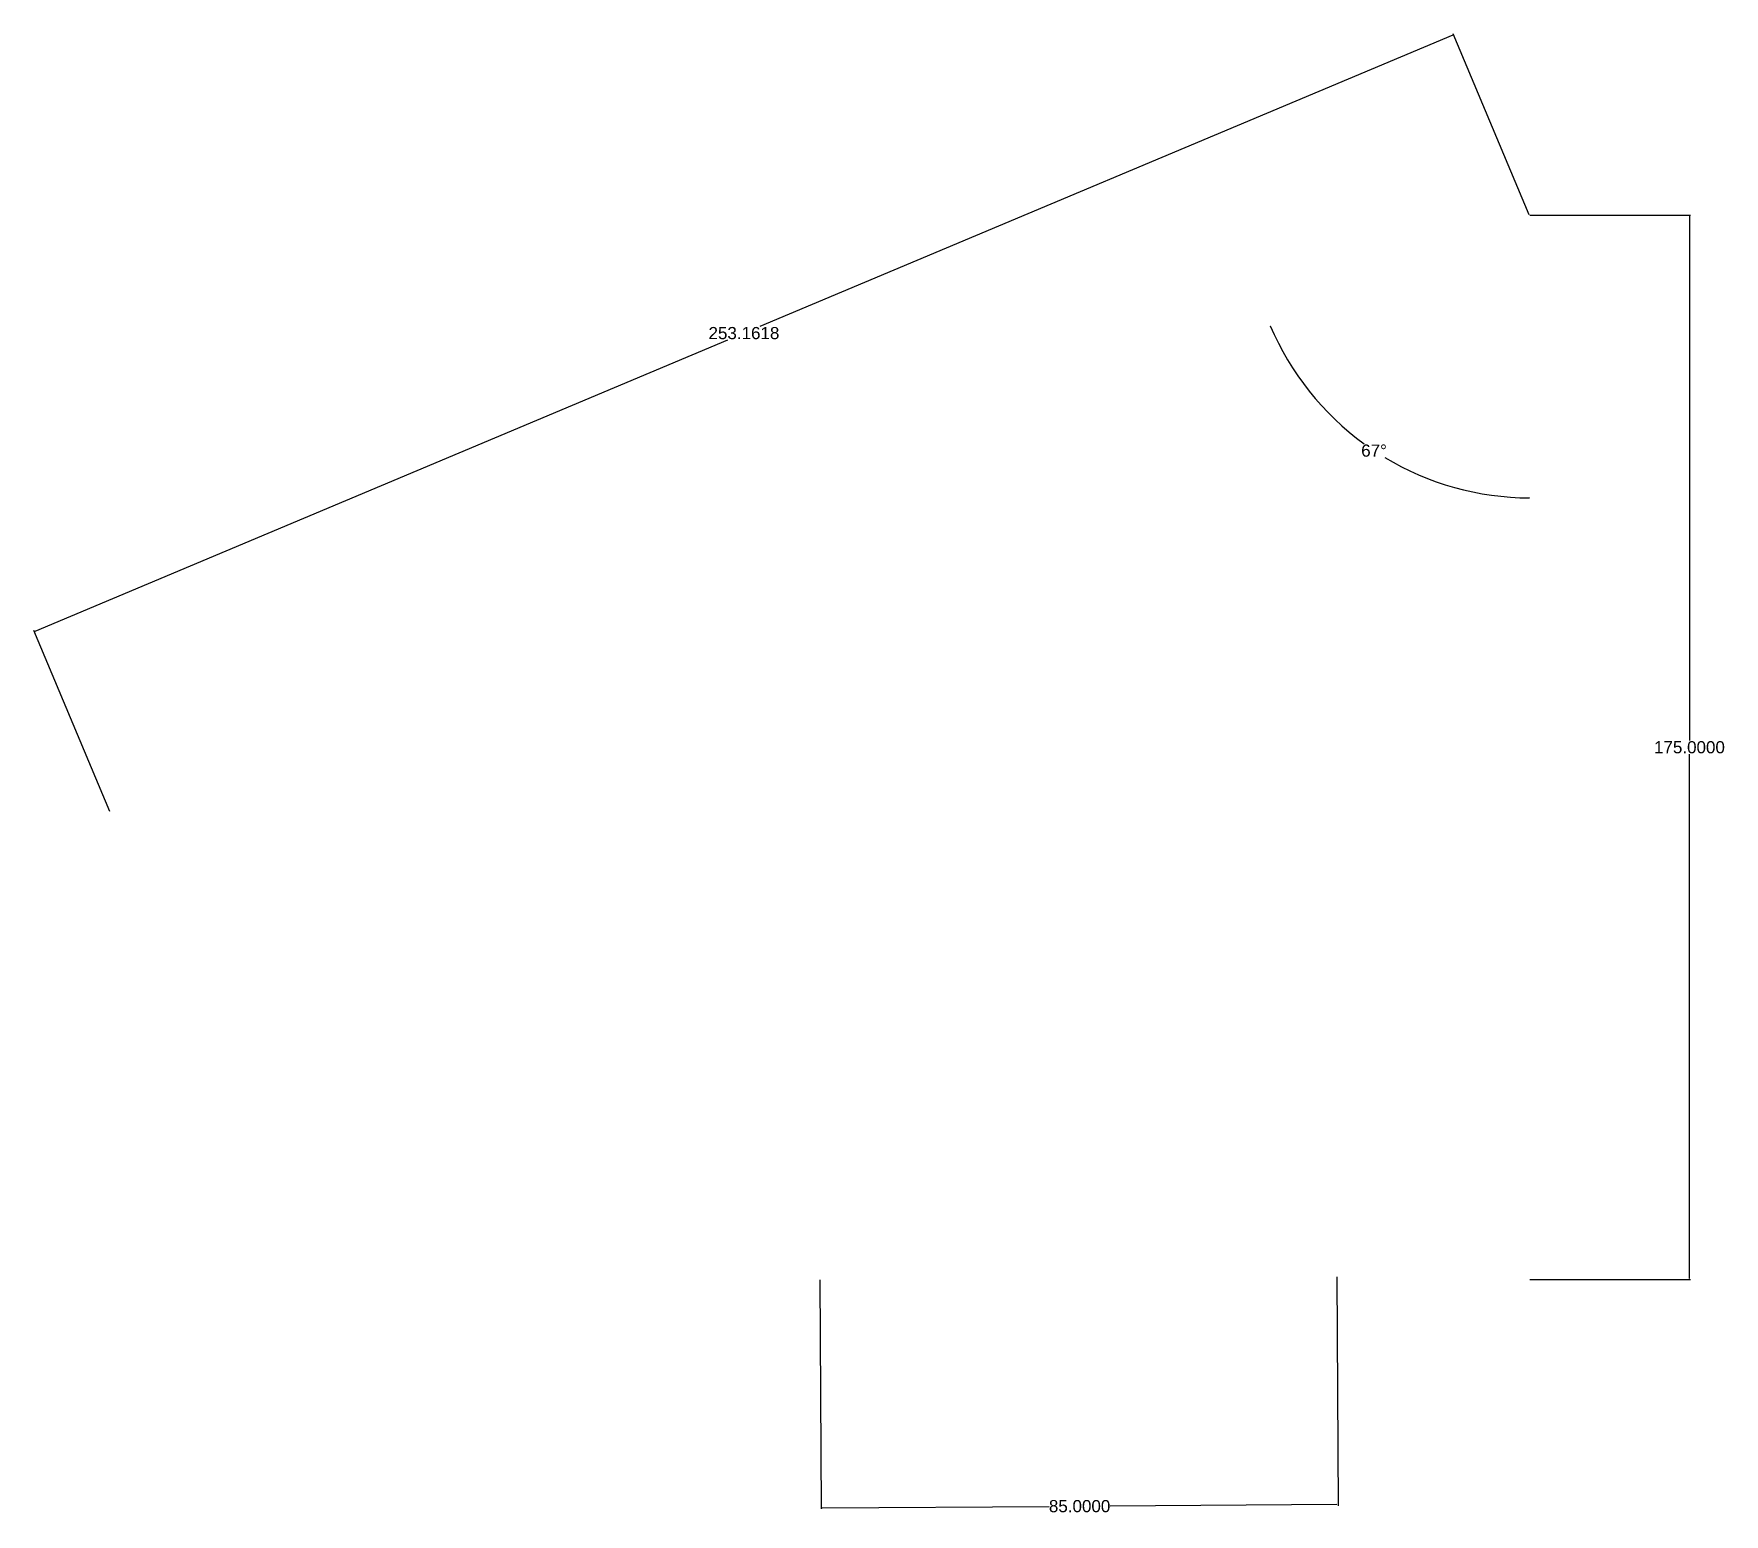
# Model space of a CAD drawing. Header units: inches. Extents: x 7 to 285, y 29 to 273.
import ezdxf

# ---------------------------------------------------------------- set-up
doc = ezdxf.new("R2010")
doc.units = ezdxf.units.IN
doc.header["$MEASUREMENT"] = 0
doc.layers.get('0').update_dxf_attribs({"true_color": 0xc2ced6})
doc.styles.get("Standard").update_dxf_attribs({"font": 'Arial.ttf'})
doc.dimstyles.new('mm Standard', dxfattribs={"dimtxt": 2, "dimasz": 0.18, "dimexe": 0.18, "dimexo": 0.0625, "dimgap": 0.09, "dimtad": 0, "dimtih": 1, "dimtoh": 1, "dimdec": 4, "dimzin": 0, "dimdsep": 46, "dimtxsty": 'Standard', "dimcen": 0.09, "dimadec": 0, "dimazin": 0, "dimtfac": 1, "dimtdec": 4, "dimtofl": 0, "dimtmove": 0, "dimatfit": 3, "dimfxl": 1, "dimtolj": 1, "dimtzin": 0, "dimarcsym": 0})

# ---------------------------------------------------------------- blocks, each defined once
blk = doc.blocks.new('*D3')
at = {"color": 0, "lineweight": -2, "transparency": 16777216}
for start, end in [(203.0197, 233.9952), (238.9652, 269.7782)]:
    blk.add_arc((253.31, 242.91), 46.49, start, end, dxfattribs=at)
at = {"color": 0, "transparency": 16777216}
for points in [[(210.49, 224.71), (210.55, 224.74), (210.45, 224.89)], [(253.13, 196.44), (253.13, 196.38), (253.31, 196.41)]]:
    blk.add_solid(points, dxfattribs=at)
at = {"layer": 'Defpoints', "color": 0, "transparency": 16777216}
for p in [(253.31, 242.91, 15), (253.31, 242.91, 15), (220.55, 209.92), (19.93, 144.81, 15), (253.31, 67.91, 15)]:
    blk.add_point(p, dxfattribs=at)
at = {"color": 0, "transparency": 16777216, "insert": (227.58, 204.18), "char_height": 2, "attachment_point": 5}
blk.add_mtext('\\A1;67°', dxfattribs=at)
blk = doc.blocks.new('*D4')
at = {"color": 0, "lineweight": -2, "transparency": 16777216}
for p, q in [((253.2, 242.91), (279.62, 242.91)), ((279.44, 242.73), (279.44, 156.51)), ((279.44, 68.09), (279.44, 154.3)), ((253.2, 67.91), (279.62, 67.91))]:
    blk.add_line(p, q, dxfattribs=at)
at = {"color": 0, "transparency": 16777216}
for points in [[(279.41, 242.73), (279.47, 242.73), (279.44, 242.91)], [(279.41, 68.09), (279.47, 68.09), (279.44, 67.91)]]:
    blk.add_solid(points, dxfattribs=at)
at = {"layer": 'Defpoints', "color": 0, "transparency": 16777216}
for p in [(253.13, 242.91, 15), (253.13, 67.91, 15), (279.44, 67.91)]:
    blk.add_point(p, dxfattribs=at)
at = {"color": 0, "transparency": 16777216, "insert": (279.44, 155.41), "char_height": 2, "attachment_point": 5}
blk.add_mtext('\\A1;175.0000', dxfattribs=at)
blk = doc.blocks.new('*D5')
at = {"color": 0, "lineweight": -2, "transparency": 16777216}
for p, q in [((136.44, 67.84), (136.67, 30.2)), ((221.44, 68.36), (221.67, 30.72)), ((136.85, 30.38), (174.16, 30.61)), ((221.49, 30.9), (184.18, 30.67))]:
    blk.add_line(p, q, dxfattribs=at)
at = {"color": 0, "transparency": 16777216}
for points in [[(221.49, 30.93), (221.49, 30.87), (221.67, 30.9)], [(136.85, 30.41), (136.85, 30.35), (136.67, 30.38)]]:
    blk.add_solid(points, dxfattribs=at)
at = {"layer": 'Defpoints', "color": 0, "transparency": 16777216}
for p in [(136.44, 67.91), (221.44, 68.43), (221.67, 30.9)]:
    blk.add_point(p, dxfattribs=at)
at = {"color": 0, "transparency": 16777216, "insert": (179.17, 30.64), "char_height": 2, "attachment_point": 5}
blk.add_mtext('\\A1;85.0000', dxfattribs=at)
blk = doc.blocks.new('*D6')
at = {"color": 0, "lineweight": -2, "transparency": 16777216}
for p, q in [((240.51, 272.48), (126.61, 224.61)), ((253.11, 242.96), (240.6, 272.72)), ((7.45, 174.53), (121.35, 222.4)), ((19.72, 144.87), (7.22, 174.62))]:
    blk.add_line(p, q, dxfattribs=at)
at = {"color": 0, "transparency": 16777216}
for points in [[(240.49, 272.51), (240.52, 272.45), (240.67, 272.55)], [(7.44, 174.55), (7.47, 174.5), (7.29, 174.46)]]:
    blk.add_solid(points, dxfattribs=at)
at = {"layer": 'Defpoints', "color": 0, "transparency": 16777216}
for p in [(253.13, 242.91, 15), (7.29, 174.46), (19.75, 144.81, 15)]:
    blk.add_point(p, dxfattribs=at)
at = {"color": 0, "transparency": 16777216, "insert": (123.98, 223.5), "char_height": 2, "attachment_point": 5}
blk.add_mtext('\\A1;253.1618', dxfattribs=at)

msp = doc.modelspace()

# ---------------------------------------------------------------- dimensions: what is measured, and where the dimension line sits
for p1, p2, distance, picture, middle in [((253.13258, 242.90524, 15), (19.74841, 144.80976, 15), -32.15847, '*D6', (123.97969, 223.50367)), ((136.4405, 67.90524), (221.43889, 68.42692), -37.52759, '*D5', (179.17002, 30.6392))]:
    dim = msp.add_aligned_dim(p1=p1, p2=p2, distance=distance, dimstyle='mm Standard')
    dim.commit()
    dim.dimension.update_dxf_attribs({"geometry": picture, "text_midpoint": middle})
dim = msp.add_angular_dim_2l(base=(220.5512, 209.91592), line1=((253.31264, 67.90524, 30), (253.31264, 242.90524, 30)), line2=((253.31264, 242.90524, 30), (19.92847, 144.80976, 30)), dimstyle='mm Standard')
dim.commit()
dim.dimension.update_dxf_attribs({"geometry": '*D3', "text_midpoint": (227.58304, 204.18064, 15)})
dim = msp.add_linear_dim(base=(279.43658, 67.90524), p1=(253.13258, 242.90524, 15), p2=(253.13258, 67.90524, 15), angle=90, dimstyle='mm Standard')
dim.commit()
dim.dimension.update_dxf_attribs({"geometry": '*D4', "text_midpoint": (279.43658, 155.40524)})

doc.saveas('drawing.dxf')
